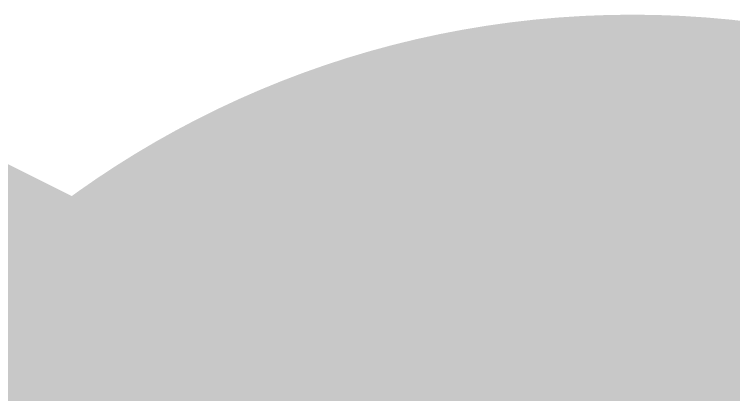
# Model space of a CAD drawing. Header units: inches. Extents: x -2 to 289, y -4 to 187.
# Drawn here: x 95.2071 to 95.4324, y 48.4411 to 48.5601 of the extents above; entities that cross this region are included whole.
import ezdxf

# ---------------------------------------------------------------- set-up
doc = ezdxf.new("R2010")
doc.units = ezdxf.units.IN
for name, color, linetype in [('Bottom Layer', 5, 'Continuous'), ('Drill Drawing', 1, 'Continuous'), ('Layer 1', 16, 'Continuous'), ('Layer 2', 76, 'Continuous'), ('Top Layer', 1, 'Continuous')]:
    doc.layers.add(name, color=color, linetype=linetype)

msp = doc.modelspace()

# ---------------------------------------------------------------- hatches: boundary and pattern name
at = {"layer": 'Bottom Layer'}
h = msp.add_hatch(color=5, dxfattribs=at)
edge = h.paths.add_edge_path()
edge.add_arc((95.40073, 48.26), 0.3, 0, 360)
at = {"layer": 'Layer 1'}
h = msp.add_hatch(color=16, dxfattribs=at)
edge = h.paths.add_edge_path()
edge.add_arc((95.40073, 48.26), 0.3, 0, 360)
at = {"layer": 'Layer 2'}
h = msp.add_hatch(color=76, dxfattribs=at)
edge = h.paths.add_edge_path()
edge.add_arc((95.40073, 48.26), 0.3, 0, 360)
at = {"layer": 'Top Layer'}
h = msp.add_hatch(color=1, dxfattribs=at)
edge = h.paths.add_edge_path()
edge.add_arc((95.40073, 48.26), 0.3, 0, 360)

# ---------------------------------------------------------------- linework, layer by layer
at = {"layer": 'Drill Drawing', "const_width": 0.0508}
for points in [[(95.14673, 48.514), (95.40073, 48.387)], [(95.14673, 48.514), (95.27373, 48.26)]]:
    msp.add_lwpolyline(points, dxfattribs=at)
at = {"layer": 'Top Layer', "const_width": 0.381}
msp.add_lwpolyline([(95.40073, 47.39496), (95.40073, 48.26)], dxfattribs=at)
at = {"layer": 'Top Layer', "const_width": 0.1905}
msp.add_lwpolyline([(95.30548, 48.26, 1), (95.49598, 48.26, 1)], format="xyb", close=True, dxfattribs=at)

doc.saveas('drawing.dxf')
